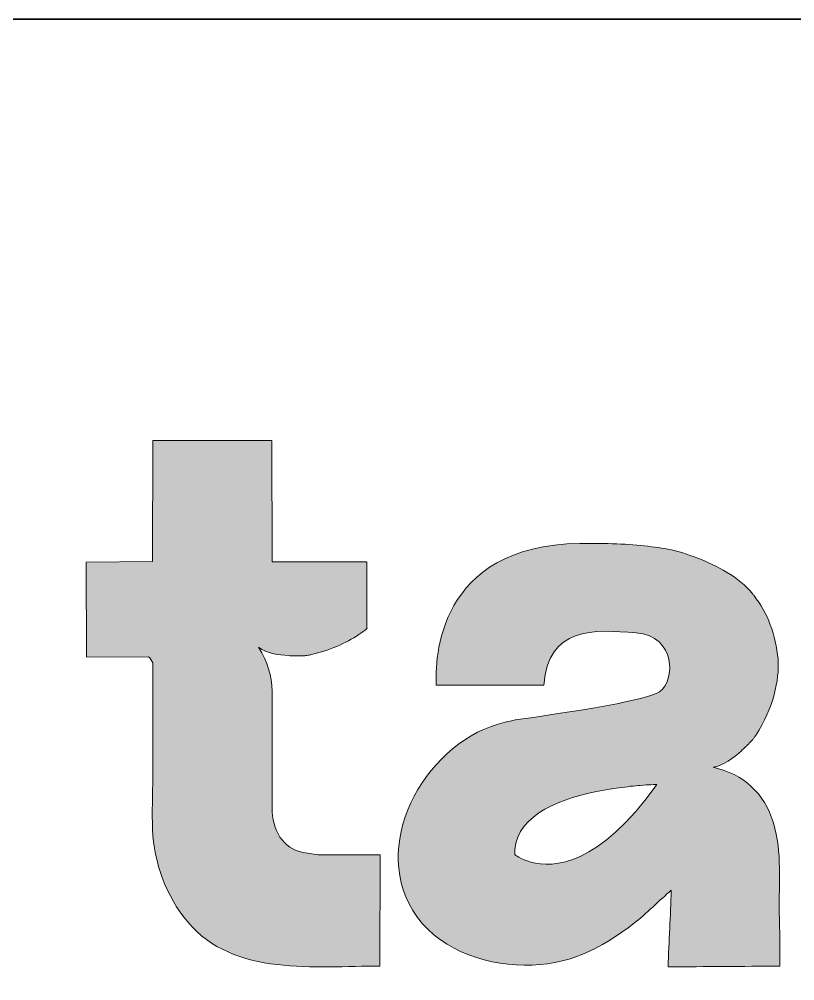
# Model space of a CAD drawing. Header units: centimetres. Extents: x -8 to 123, y -18 to 6.
# Drawn here: x 31.492 to 35.421, y -7.917 to -3.045 of the extents above; entities that cross this region are included whole.
import ezdxf

# ---------------------------------------------------------------- set-up
doc = ezdxf.new("R2010")
doc.units = ezdxf.units.CM
doc.header["$MEASUREMENT"] = 0
doc.layers.add('Layer 1', color=7, linetype='Continuous', lineweight=0)

msp = doc.modelspace()

# ---------------------------------------------------------------- hatches: boundary and pattern name
at = {"layer": 'Layer 1', "true_color": 0x000000, "transparency": 33554687}
h = msp.add_hatch(color=18, dxfattribs=at)
h.dxf.hatch_style = 2
edge = h.paths.add_edge_path()
edge.add_spline(control_points=[(32.9308, -7.2665), (32.826, -7.2499), (32.7729, -7.1514), (32.7722, -7.0409), (32.7722, -7.0409), (32.7722, -6.4491), (32.7722, -6.4491), (32.7722, -6.3739), (32.749, -6.2994), (32.7039, -6.2275), (32.747, -6.2594), (32.8034, -6.2661), (32.8578, -6.2694), (32.8644, -6.2701), (32.8731, -6.2707), (32.881, -6.2701), (32.8903, -6.2707), (32.8983, -6.2707), (32.9062, -6.2707), (32.9175, -6.2714), (32.9275, -6.2707), (32.9354, -6.2701), (32.9381, -6.2701), (32.9401, -6.2701), (32.9421, -6.2694), (32.9467, -6.2687), (32.9513, -6.2681), (32.956, -6.2674), (32.9573, -6.2674), (32.9586, -6.2674), (32.96, -6.2667), (33.0648, -6.2434), (33.1471, -6.2068), (33.2121, -6.1629), (33.2267, -6.1529), (33.2406, -6.1429), (33.2532, -6.1323), (33.2539, -6.1316), (33.2539, -6.1316), (33.2545, -6.131), (33.2545, -6.131), (33.2532, -6.131), (33.2532, -6.131), (33.2532, -6.131), (33.2532, -5.7948), (33.2532, -5.7948), (33.2532, -5.7948), (32.7722, -5.7935), (32.7722, -5.7935), (32.7722, -5.7935), (32.7709, -5.1791), (32.7709, -5.1791), (32.7709, -5.1791), (32.1678, -5.1791), (32.1678, -5.1791), (32.1678, -5.1791), (32.1672, -5.7928), (32.1672, -5.7928), (32.1672, -5.7928), (31.8315, -5.7955), (31.8315, -5.7955), (31.8315, -5.7955), (31.8322, -6.2767), (31.8322, -6.2767), (31.8322, -6.2767), (32.1473, -6.2761), (32.1473, -6.2761), (32.1552, -6.2814), (32.1632, -6.2934), (32.1678, -6.3067), (32.1678, -6.4994), (32.1678, -6.6921), (32.1678, -6.8848), (32.1678, -6.973), (32.1636, -7.0625), (32.1672, -7.1505), (32.1742, -7.3187), (32.2366, -7.4898), (32.345, -7.6193), (32.5772, -7.8969), (32.9951, -7.8429), (33.3182, -7.8429), (33.3182, -7.8429), (33.3195, -7.2798), (33.3195, -7.2798), (33.3195, -7.2798), (33.0057, -7.2785), (33.0057, -7.2785), (33.0057, -7.2785), (32.9308, -7.2665), (32.9308, -7.2665)], knot_values=[0, 0, 0, 0, 1, 1, 1, 2, 2, 2, 3, 3, 3, 4, 4, 4, 5, 5, 5, 6, 6, 6, 7, 7, 7, 8, 8, 8, 9, 9, 9, 10, 10, 10, 11, 11, 11, 12, 12, 12, 13, 13, 13, 14, 14, 14, 15, 15, 15, 16, 16, 16, 17, 17, 17, 18, 18, 18, 19, 19, 19, 20, 20, 20, 21, 21, 21, 22, 22, 22, 23, 23, 23, 24, 24, 24, 25, 25, 25, 26, 26, 26, 27, 27, 27, 28, 28, 28, 29, 29, 29, 30, 30, 30, 30], degree=3, periodic=0)
h = msp.add_hatch(color=18, dxfattribs=at)
h.dxf.hatch_style = 2
edge = h.paths.add_edge_path()
edge.add_spline(control_points=[(34.0838, -7.3158), (34.0314, -7.3011), (34.0022, -7.2778), (34.0022, -7.2778), (34.0015, -7.2452), (34.0068, -7.2159), (34.0175, -7.1893), (34.0818, -7.0315), (34.3326, -6.967), (34.5164, -6.9404), (34.5343, -6.9384), (34.5535, -6.9364), (34.5741, -6.9337), (34.5933, -6.931), (34.6112, -6.929), (34.6271, -6.9284), (34.6305, -6.9277), (34.6338, -6.9277), (34.6378, -6.927), (34.6603, -6.9257), (34.6789, -6.9244), (34.6928, -6.9237), (34.7107, -6.9224), (34.7214, -6.9224), (34.7214, -6.9224), (34.4288, -7.3344), (34.1986, -7.3477), (34.0838, -7.3158)], knot_values=[0, 0, 0, 0, 1, 1, 1, 2, 2, 2, 3, 3, 3, 4, 4, 4, 5, 5, 5, 6, 6, 6, 7, 7, 7, 8, 8, 8, 9, 9, 9, 9], degree=3, periodic=0)
edge = h.paths.add_edge_path()
edge.add_spline(control_points=[(35.3456, -7.8429), (35.3443, -7.7524), (35.345, -7.6652), (35.3423, -7.5734), (35.3383, -7.4203), (35.3582, -7.2678), (35.3125, -7.1168), (35.2667, -6.9657), (35.1605, -6.8698), (35.0073, -6.8352), (35.0604, -6.8272), (35.1095, -6.7873), (35.1506, -6.7513), (35.1559, -6.7467), (35.1619, -6.7413), (35.1672, -6.7353), (35.1745, -6.7287), (35.1804, -6.7234), (35.1858, -6.718), (35.1944, -6.71), (35.2003, -6.7027), (35.2057, -6.6967), (35.2076, -6.6947), (35.209, -6.6934), (35.2103, -6.6914), (35.2129, -6.6874), (35.2156, -6.6841), (35.2189, -6.6801), (35.2196, -6.6788), (35.2202, -6.6781), (35.2209, -6.6768), (35.3151, -6.529), (35.3417, -6.3972), (35.3363, -6.2874), (35.3231, -6.1662), (35.2853, -6.0537), (35.2123, -5.9639), (35.211, -5.9619), (35.2096, -5.9606), (35.2076, -5.9579), (35.1718, -5.9146), (35.128, -5.8767), (35.075, -5.8461), (34.9794, -5.7902), (34.8799, -5.7522), (34.7771, -5.7296), (34.6935, -5.7156), (34.594, -5.705), (34.4752, -5.7016), (34.4301, -5.701), (34.3823, -5.7003), (34.3313, -5.701), (33.6081, -5.7104), (33.5975, -6.2918), (33.6038, -6.419), (33.6038, -6.419), (34.1501, -6.419), (34.1501, -6.419), (34.1695, -6.1244), (34.4019, -6.1354), (34.6172, -6.1543), (34.8205, -6.172), (34.8162, -6.3945), (34.7359, -6.4525), (34.6683, -6.501), (34.1687, -6.5729), (34.0082, -6.5949), (34.0068, -6.5949), (34.0055, -6.5949), (34.0042, -6.5956), (33.9876, -6.5996), (33.9704, -6.6029), (33.9538, -6.6069), (33.5683, -6.6934), (33.2658, -7.2006), (33.4854, -7.5614), (33.6022, -7.7524), (33.8357, -7.835), (34.05, -7.8383), (34.2682, -7.8416), (34.4354, -7.7577), (34.6092, -7.624), (34.6623, -7.5834), (34.7386, -7.5048), (34.795, -7.4589), (34.7904, -7.5867), (34.7837, -7.7178), (34.7784, -7.8469), (34.9675, -7.8456), (35.1566, -7.8443), (35.3456, -7.8429)], knot_values=[0, 0, 0, 0, 1, 1, 1, 2, 2, 2, 3, 3, 3, 4, 4, 4, 5, 5, 5, 6, 6, 6, 7, 7, 7, 8, 8, 8, 9, 9, 9, 10, 10, 10, 11, 11, 11, 12, 12, 12, 13, 13, 13, 14, 14, 14, 15, 15, 15, 16, 16, 16, 17, 17, 17, 18, 18, 18, 19, 19, 19, 20, 20, 20, 21, 21, 21, 22, 22, 22, 23, 23, 23, 24, 24, 24, 25, 25, 25, 26, 26, 26, 27, 27, 27, 28, 28, 28, 29, 29, 29, 30, 30, 30, 30], degree=3, periodic=0)

# ---------------------------------------------------------------- linework, layer by layer
at = {"layer": 'Layer 1', "color": 18, "lineweight": 35, "true_color": 0x000000}
msp.add_lwpolyline([(40.5372, -10.384), (27.5627, -10.384), (27.5627, -3.0446), (40.5372, -3.0446)], close=True, dxfattribs=at)
at = {"layer": 'Layer 1'}
for points, knots in [([(32.9308, -7.2665), (32.826, -7.2499), (32.7729, -7.1514), (32.7722, -7.0409), (32.7722, -7.0409), (32.7722, -6.4491), (32.7722, -6.4491), (32.7722, -6.3739), (32.749, -6.2994), (32.7039, -6.2275), (32.747, -6.2594), (32.8034, -6.2661), (32.8578, -6.2694), (32.8644, -6.2701), (32.8731, -6.2707), (32.881, -6.2701), (32.8903, -6.2707), (32.8983, -6.2707), (32.9062, -6.2707), (32.9175, -6.2714), (32.9275, -6.2707), (32.9354, -6.2701), (32.9381, -6.2701), (32.9401, -6.2701), (32.9421, -6.2694), (32.9467, -6.2687), (32.9513, -6.2681), (32.956, -6.2674), (32.9573, -6.2674), (32.9586, -6.2674), (32.96, -6.2667), (33.0648, -6.2434), (33.1471, -6.2068), (33.2121, -6.1629), (33.2267, -6.1529), (33.2406, -6.1429), (33.2532, -6.1323), (33.2539, -6.1316), (33.2539, -6.1316), (33.2545, -6.131), (33.2545, -6.131), (33.2532, -6.131), (33.2532, -6.131), (33.2532, -6.131), (33.2532, -5.7948), (33.2532, -5.7948), (33.2532, -5.7948), (32.7722, -5.7935), (32.7722, -5.7935), (32.7722, -5.7935), (32.7709, -5.1791), (32.7709, -5.1791), (32.7709, -5.1791), (32.1678, -5.1791), (32.1678, -5.1791), (32.1678, -5.1791), (32.1672, -5.7928), (32.1672, -5.7928), (32.1672, -5.7928), (31.8315, -5.7955), (31.8315, -5.7955), (31.8315, -5.7955), (31.8322, -6.2767), (31.8322, -6.2767), (31.8322, -6.2767), (32.1473, -6.2761), (32.1473, -6.2761), (32.1552, -6.2814), (32.1632, -6.2934), (32.1678, -6.3067), (32.1678, -6.4994), (32.1678, -6.6921), (32.1678, -6.8848), (32.1678, -6.973), (32.1636, -7.0625), (32.1672, -7.1505), (32.1742, -7.3187), (32.2366, -7.4898), (32.345, -7.6193), (32.5772, -7.8969), (32.9951, -7.8429), (33.3182, -7.8429), (33.3182, -7.8429), (33.3195, -7.2798), (33.3195, -7.2798), (33.3195, -7.2798), (33.0057, -7.2785), (33.0057, -7.2785), (33.0057, -7.2785), (32.9308, -7.2665), (32.9308, -7.2665)], [0, 0, 0, 0, 1, 1, 1, 2, 2, 2, 3, 3, 3, 4, 4, 4, 5, 5, 5, 6, 6, 6, 7, 7, 7, 8, 8, 8, 9, 9, 9, 10, 10, 10, 11, 11, 11, 12, 12, 12, 13, 13, 13, 14, 14, 14, 15, 15, 15, 16, 16, 16, 17, 17, 17, 18, 18, 18, 19, 19, 19, 20, 20, 20, 21, 21, 21, 22, 22, 22, 23, 23, 23, 24, 24, 24, 25, 25, 25, 26, 26, 26, 27, 27, 27, 28, 28, 28, 29, 29, 29, 30, 30, 30, 30]), ([(35.3456, -7.8429), (35.3443, -7.7524), (35.345, -7.6652), (35.3423, -7.5734), (35.3383, -7.4203), (35.3582, -7.2678), (35.3125, -7.1168), (35.2667, -6.9657), (35.1605, -6.8698), (35.0073, -6.8352), (35.0604, -6.8272), (35.1095, -6.7873), (35.1506, -6.7513), (35.1559, -6.7467), (35.1619, -6.7413), (35.1672, -6.7353), (35.1745, -6.7287), (35.1804, -6.7234), (35.1858, -6.718), (35.1944, -6.71), (35.2003, -6.7027), (35.2057, -6.6967), (35.2076, -6.6947), (35.209, -6.6934), (35.2103, -6.6914), (35.2129, -6.6874), (35.2156, -6.6841), (35.2189, -6.6801), (35.2196, -6.6788), (35.2202, -6.6781), (35.2209, -6.6768), (35.3151, -6.529), (35.3417, -6.3972), (35.3363, -6.2874), (35.3231, -6.1662), (35.2853, -6.0537), (35.2123, -5.9639), (35.211, -5.9619), (35.2096, -5.9606), (35.2076, -5.9579), (35.1718, -5.9146), (35.128, -5.8767), (35.075, -5.8461), (34.9794, -5.7902), (34.8799, -5.7522), (34.7771, -5.7296), (34.6935, -5.7156), (34.594, -5.705), (34.4752, -5.7016), (34.4301, -5.701), (34.3823, -5.7003), (34.3313, -5.701), (33.6081, -5.7104), (33.5975, -6.2918), (33.6038, -6.419), (33.6038, -6.419), (34.1501, -6.419), (34.1501, -6.419), (34.1695, -6.1244), (34.4019, -6.1354), (34.6172, -6.1543), (34.8205, -6.172), (34.8162, -6.3945), (34.7359, -6.4525), (34.6683, -6.501), (34.1687, -6.5729), (34.0082, -6.5949), (34.0068, -6.5949), (34.0055, -6.5949), (34.0042, -6.5956), (33.9876, -6.5996), (33.9704, -6.6029), (33.9538, -6.6069), (33.5683, -6.6934), (33.2658, -7.2006), (33.4854, -7.5614), (33.6022, -7.7524), (33.8357, -7.835), (34.05, -7.8383), (34.2682, -7.8416), (34.4354, -7.7577), (34.6092, -7.624), (34.6623, -7.5834), (34.7386, -7.5048), (34.795, -7.4589), (34.7904, -7.5867), (34.7837, -7.7178), (34.7784, -7.8469), (34.9675, -7.8456), (35.1566, -7.8443), (35.3456, -7.8429)], [0, 0, 0, 0, 1, 1, 1, 2, 2, 2, 3, 3, 3, 4, 4, 4, 5, 5, 5, 6, 6, 6, 7, 7, 7, 8, 8, 8, 9, 9, 9, 10, 10, 10, 11, 11, 11, 12, 12, 12, 13, 13, 13, 14, 14, 14, 15, 15, 15, 16, 16, 16, 17, 17, 17, 18, 18, 18, 19, 19, 19, 20, 20, 20, 21, 21, 21, 22, 22, 22, 23, 23, 23, 24, 24, 24, 25, 25, 25, 26, 26, 26, 27, 27, 27, 28, 28, 28, 29, 29, 29, 30, 30, 30, 30]), ([(34.0838, -7.3158), (34.0314, -7.3011), (34.0022, -7.2778), (34.0022, -7.2778), (34.0015, -7.2452), (34.0068, -7.2159), (34.0175, -7.1893), (34.0818, -7.0315), (34.3326, -6.967), (34.5164, -6.9404), (34.5343, -6.9384), (34.5535, -6.9364), (34.5741, -6.9337), (34.5933, -6.931), (34.6112, -6.929), (34.6271, -6.9284), (34.6305, -6.9277), (34.6338, -6.9277), (34.6378, -6.927), (34.6603, -6.9257), (34.6789, -6.9244), (34.6928, -6.9237), (34.7107, -6.9224), (34.7214, -6.9224), (34.7214, -6.9224), (34.4288, -7.3344), (34.1986, -7.3477), (34.0838, -7.3158)], [0, 0, 0, 0, 1, 1, 1, 2, 2, 2, 3, 3, 3, 4, 4, 4, 5, 5, 5, 6, 6, 6, 7, 7, 7, 8, 8, 8, 9, 9, 9, 9])]:
    msp.add_open_spline(points, degree=3, knots=knots, dxfattribs=at)

doc.saveas('drawing.dxf')
